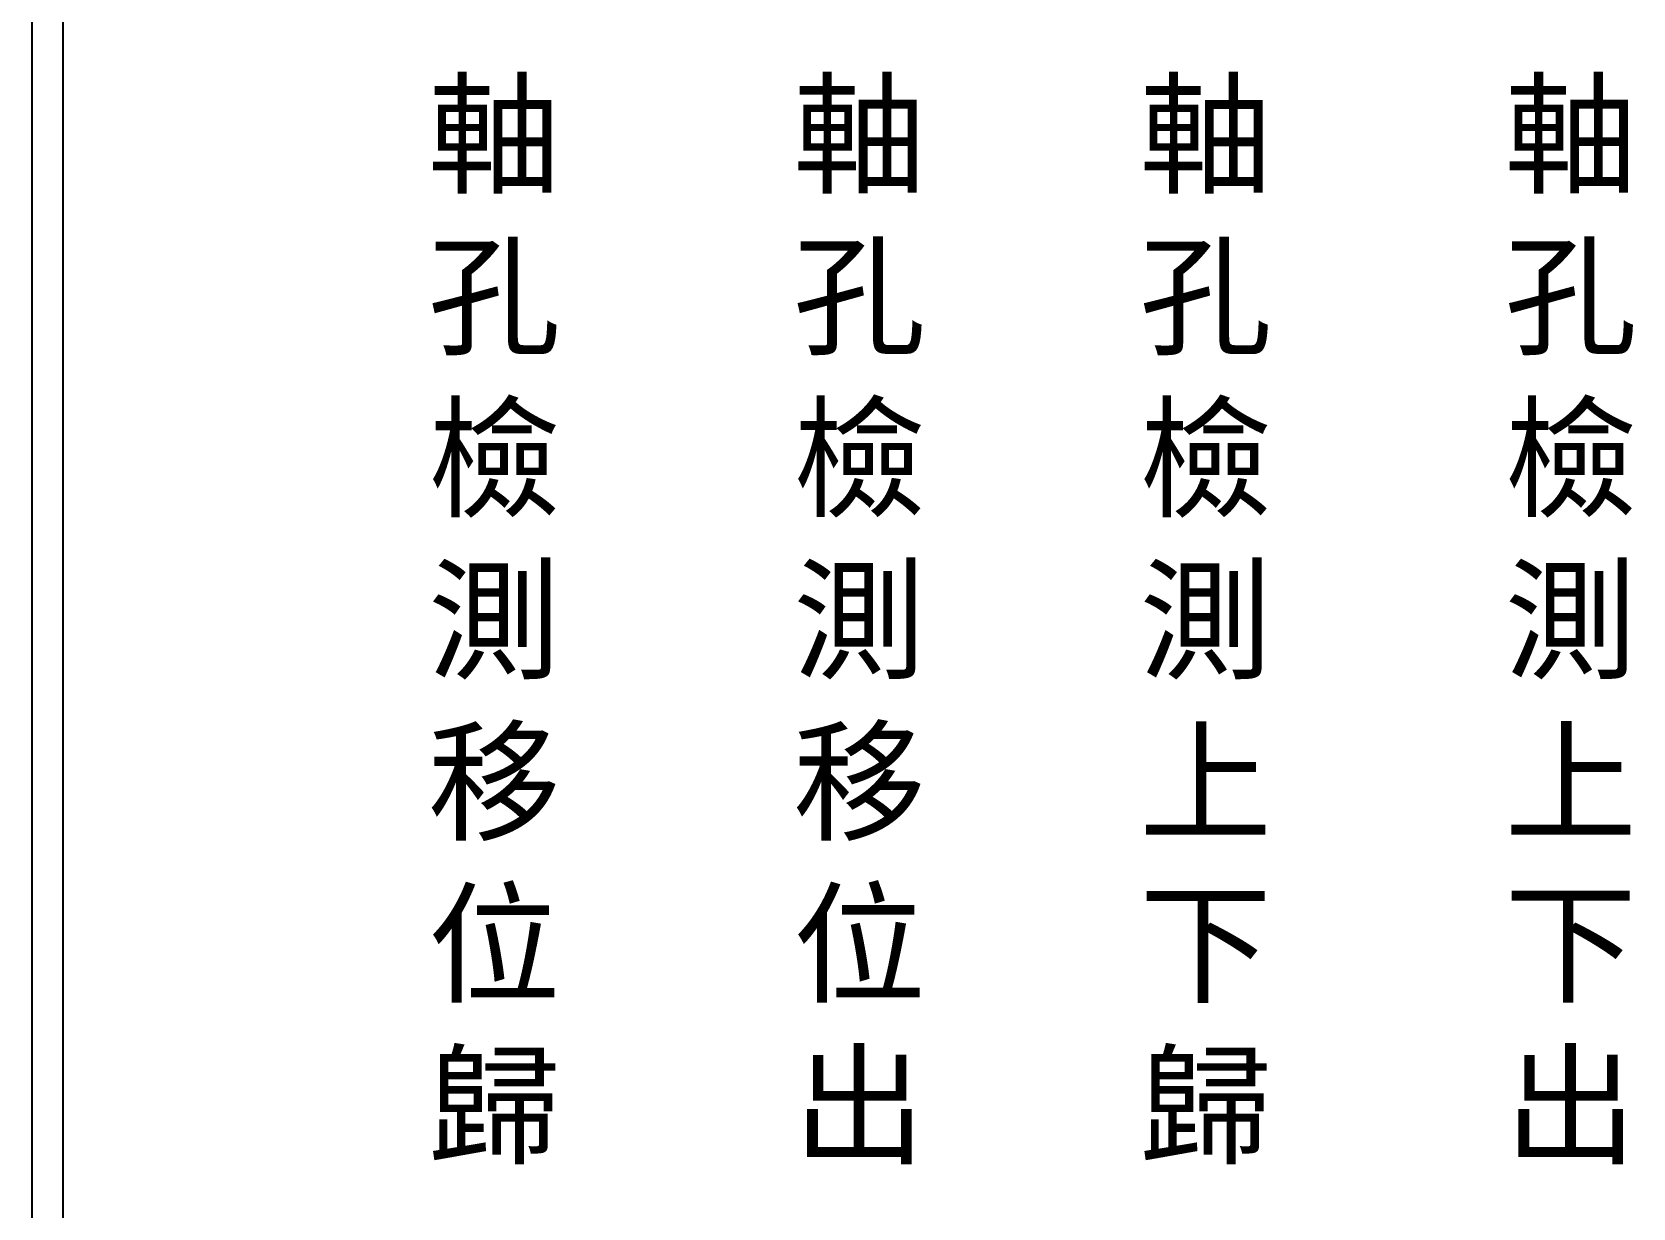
# Model space of a CAD drawing. Extents: x 275 to 562, y 265 to 469.
# Drawn here: x 274.9 to 339.2, y 312.2 to 359.4 of the extents above; entities that cross this region are included whole.
import ezdxf

# ---------------------------------------------------------------- set-up
doc = ezdxf.new("R2010")
doc.units = 0
doc.layers.add('圖框層', color=7, linetype='CONTINUOUS')
doc.layers.add('標尺寸層', color=3, linetype='CONTINUOUS')
doc.styles.add('CNS', font='romanc.shx', dxfattribs={"bigfont": 'chineset.shx'})

msp = doc.modelspace()

# ---------------------------------------------------------------- linework, layer by layer
at = {"layer": '圖框層', "color": 7}
for p, q in [((274.898, 264.945), (274.898, 468.914)), ((276.148, 266.195), (276.148, 467.665))]:
    msp.add_line(p, q, dxfattribs=at)

# ---------------------------------------------------------------- texts
at = {"layer": '標尺寸層', "color": 7, "char_height": 3.9, "width": 4.96081, "attachment_point": 5, "style": 'CNS'}
for s, insert in [('{\\fDFKai-SB|b0|i0|c136|p65;軸孔檢測移位歸}', (293.457, 335.579)), ('{\\fDFKai-SB|b0|i0|c136|p65;軸孔檢測移位出}', (308.119, 335.579)), ('{\\fDFKai-SB|b0|i0|c136|p65;軸孔檢測上下歸}', (322.023, 335.579)), ('{\\fDFKai-SB|b0|i0|c136|p65;軸孔檢測上下出}', (336.686, 335.579))]:
    msp.add_mtext(s, dxfattribs=dict(at, insert=insert))

doc.saveas('drawing.dxf')
